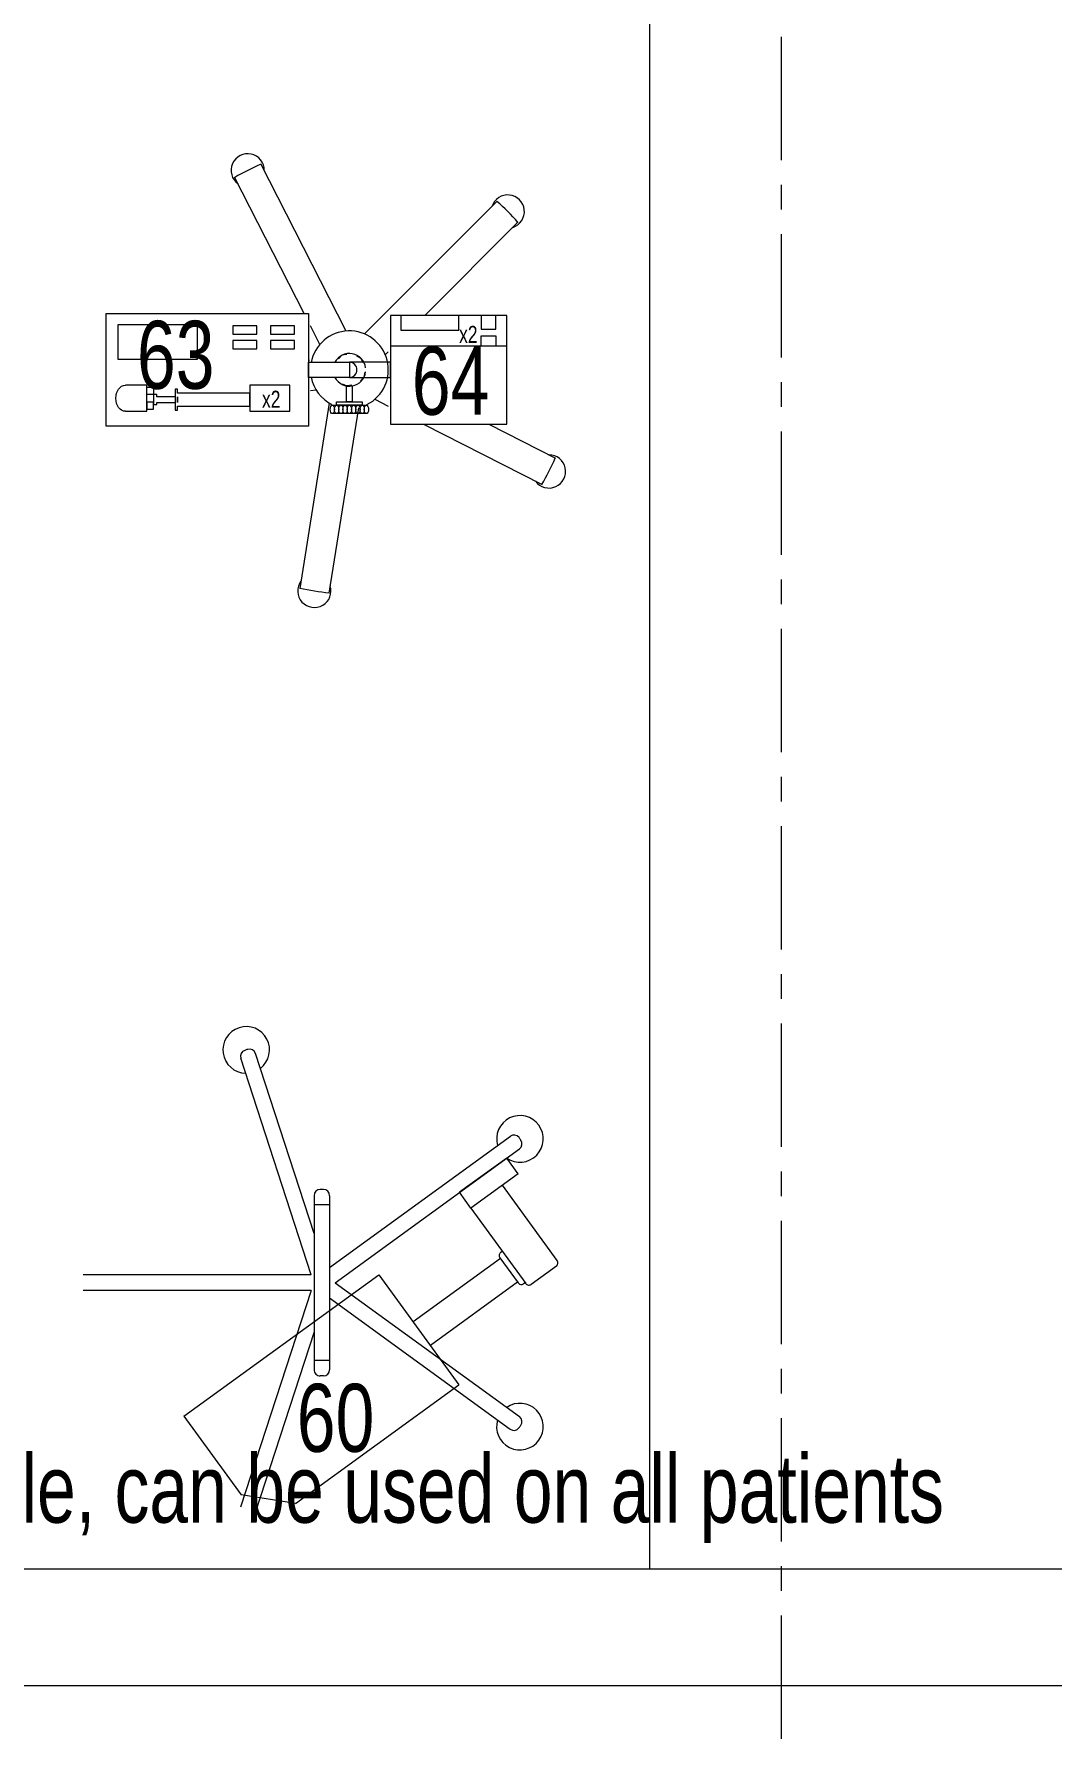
# Model space of a CAD drawing. Header units: millimetres. Extents: x 26027 to 581921, y 7230 to 233891.
# Drawn here: x 501437 to 502746, y 136536 to 138736 of the extents above; entities that cross this region are included whole.
import ezdxf

# ---------------------------------------------------------------- set-up
doc = ezdxf.new("R2010")
doc.units = ezdxf.units.MM
doc.header["$LTSCALE"] = 5
doc.linetypes.add('CENTER', pattern=[50.800000000000004, 31.75, -6.35, 6.35, -6.35])
doc.linetypes.add('HIDDEN', pattern=[9.524999999999999, 6.35, -3.175])
doc.layers.add('axes', color=9, linetype='Continuous')
for name, color, linetype, lineweight in [('Medical Equipment and Furniture', 163, 'Continuous', 0), ('Medical Equipment and Furniture1', 163, 'Continuous', 5), ('Medical Equipment and Furniture2', 42, 'Continuous', 13), ('Walls', 32, 'Continuous', 5)]:
    doc.layers.add(name, color=color, linetype=linetype, lineweight=lineweight)
doc.styles.add('X3G_ENTITY_257CFD', font='swisscl.ttf', dxfattribs={"height": 200})

# ---------------------------------------------------------------- blocks, each defined once
blk = doc.blocks.new('HF12177-P')
for p, q in [((-0.0196261050550533, -0.0070130161670328), (-0.1885364131370046, 0.225472078058198)), ((0, 0), (-0.172356073249512, 0.2372277831040526)), ((0, 0), (0.1723560732495408, 0.2372277831040623)), ((0.0196261050550586, -0.0070130161670328), (0.1885364131370282, 0.2254720780581989)), ((-0.1199999999999939, -0.0150130161670328), (-0.1199999999999957, -0.0190130161670323)), ((-0.1119999999999948, -0.0070130161670328), (0.1120000000000059, -0.0070130161670328)), ((-0.0999999999999943, -0.0070130161670336), (-0.0999999999999943, -0.0270130161670323)), ((0.1000000000000054, -0.0070130161670336), (0.1000000000000054, -0.0270130161670323)), ((0.120000000000005, -0.0150130161670319), (0.120000000000005, -0.0190130161670315)), ((-0.0631375151467193, -0.0270130161670323), (-0.2950583245726665, -0.1023686551157921)), ((-0.0099999999999945, -0.0307768353717535), (-0.2888779846851648, -0.1213897854416945)), ((-0.1119999999999965, -0.0270130161670323), (0.1120000000000059, -0.0270130161670323)), ((-0.0099999999999945, -0.0307768353717535), (-0.0099999999999945, -0.3240065014399303)), ((0.0100000000000051, -0.0307768353717535), (0.0100000000000051, -0.3240065014399303)), ((0.0100000000000051, -0.0307768353717535), (0.2888779846851794, -0.1213897854416901)), ((0.0631375151467357, -0.0270130161670315), (0.2950583245726759, -0.1023686551157867))]:
    blk.add_line(p, q)
for centre, radius, start, end in [((-0.1851523544721125, 0.2378273370610664), 0.03, 325.4712206343755, 286.5287793654765), ((0.1851523544721343, 0.2378273370610664), 0.03, 253.4712206343819, 214.5287793655101), ((-0.182064277182004, 0.2301743600765382), 0.008, 126.3732650475615, 215.9999999999981), ((1.07e-14, -0.0170130161670334), 0.315, 125.626734952441, 126.3732650475588), ((-0.1788282092045108, 0.2325255010857132), 0.008, 36.00000000000047, 125.6267349524374), ((0.1788282092045397, 0.232525501085723), 0.008, 54.37326504756317, 143.9999999999995), ((1.07e-14, -0.0170130161670334), 0.315, 53.6267349524407, 54.37326504755897), ((0.1820642771820293, 0.2301743600765391), 0.008, 323.9999999999943, 53.62673495243742), ((-0.1119999999999948, -0.0150130161670328), 0.008, 90, 180), ((-0.1119999999999965, -0.0190130161670323), 0.008, 180, 270), ((0.1120000000000059, -0.0150130161670328), 0.008, 5.0889e-12, 90), ((0.1120000000000059, -0.0190130161670323), 0.008, 270, 8.472999999999999e-12), ((-0.2995828026329743, -0.1143533693951433), 0.03, 37.47122063443059, 358.5287793655249), ((-0.2925861886176673, -0.1099771072461531), 0.008, 107.9999999999985, 197.6267349524409), ((1.07e-14, -0.0170130161670334), 0.315, 197.6267349524403, 198.3732650475586), ((-0.2913501206401641, -0.1137813333113335), 0.008, 198.3732650475597, 287.9999999999986)]:
    blk.add_arc(centre, radius, start, end)
blk = doc.blocks.new('MONITOR ARM PLAN')
at = {"color": 8, "linetype": 'HIDDEN'}
for p, q in [((0.02499999999997726, -0.4937500000000057, 2.884949923066148e-09), (0.02500000000003411, -0.1837499999999892, 2.884949923283001e-09)), ((0.02500000000003411, -0.1837499999999892, 2.884949923283001e-09), (0.1999999999999886, -0.1837499999999608, 2.939084461879983e-09)), ((0.1999999999999886, -0.4437499999999943, 2.939084461698109e-09), (0.1999999999999886, -0.1837499999999608, 2.939084461879983e-09)), ((0.1999999999999886, -0.4437499999999943, 2.939084461698109e-09), (0.1500000000000341, -0.4937499999999773, 2.923617450635419e-09)), ((0.02499999999997726, -0.4937500000000057, 2.884949923066148e-09), (0.1500000000000341, -0.4937499999999773, 2.923617450635419e-09))]:
    blk.add_line(p, q, dxfattribs=at)
at = {"layer": 'Medical Equipment and Furniture1'}
for p, q in [((0.02500000000003411, 0.03750000000000853), (-5.684341886080801e-14, 0.03750000000000853)), ((-5.684341886080801e-14, 0.03750000000000853), (0, -0.03749999999999432)), ((0.02500000000003411, 0.03750000000000853), (0.02500000000003411, -0.0374999999999801)), ((0.1450000000000387, 0.01250000000003126), (0.02500000000003411, 0.01250000000000284)), ((0.1500000000000341, 0.007499999999993179), (0.1500000000000341, -0.03249999999997044)), ((0.02500000000003411, -0.0374999999999801), (0, -0.03749999999999432)), ((0.02500000000003411, -0.0374999999999801), (0.1450000000000387, -0.03749999999996589)), ((0.09375, -0.0374999999999801), (0.09375, -0.04000000000000625)), ((0.1437500000000114, -0.03750000000002274), (0.1437500000000114, -0.03999999999999204)), ((0.0987500000000523, -0.04499999999998749), (0.1387500000000159, -0.04499999999998749)), ((0.1000000000000227, -0.04499999999998749), (0.0999999999999659, -0.183749999999975)), ((0.1375000000000455, -0.04499999999997328), (0.1374999999999886, -0.1837499999999608))]:
    blk.add_line(p, q, dxfattribs=at)
for centre, start, end in [((0.1450000000000387, 0.0075000000000216, -3.499747055762833e-09), 0, 90), ((0.09874999999999545, -0.03999999999997783), 179.9999999999968, 270), ((0.1387500000000159, -0.03999999999999204), 270, 359.9999999999968), ((0.1450000000000387, -0.03249999999998465), 270, 0)]:
    blk.add_arc(centre, 0.005, start, end, dxfattribs=at)
blk = doc.blocks.new('Syringe')
at = {"layer": 'Medical Equipment and Furniture2', "color": 254}
for points in [[(42.97385594014819, -11.52769231201985), (42.71385594014819, -11.52769231201985), (42.71385594014819, -11.38269231201985), (42.97385594014819, -11.38269231201985), (42.97385594014819, -11.52769231201985)], [(42.73841369473156, -11.50858334405179), (42.76581621522021, -11.50858334405179), (42.76581621522021, -11.47504756169225), (42.73841369473156, -11.47504756169225)], [(42.7790012545754, -11.48993886659864), (42.7790012545754, -11.48696168110014), (42.77477331199265, -11.48696168110014), (42.77477331199265, -11.50002276353294), (42.7790012545754, -11.50002276353294), (42.7790012545754, -11.49704557803444)], [(42.80225506180747, -11.48993886659864), (42.7790012545754, -11.48993886659864)], [(42.7790012545754, -11.49704557803444), (42.80225506180747, -11.49704557803444)], [(42.80552216427, -11.48510830951575), (42.80552216427, -11.48004698268532), (42.80225506180747, -11.48004698268532), (42.80225506180747, -11.50693746194775), (42.80552216427, -11.50693746194775), (42.80552216427, -11.50187613511732)], [(42.80552216427, -11.50187613511732), (42.89835531338043, -11.50187613511732), (42.89835531338043, -11.48510830951575), (42.80552216427, -11.48510830951575)], [(42.80552216427, -11.48993886659864), (42.80552216427, -11.49704557803444)], [(42.80552216427, -11.49704557803444), (42.80552216427, -11.48993886659864)], [(42.80552216427, -11.49704557803444), (42.80552216427, -11.48993886659864)]]:
    blk.add_lwpolyline(points, dxfattribs=at)
for points in [[(42.83124684384199, -11.39735652273614), (42.7289066676983, -11.39735652273614), (42.7289066676983, -11.44151191048915), (42.83124684384199, -11.44151191048915)], [(42.90729961535482, -11.39847436903248), (42.87654165908655, -11.39847436903248), (42.87654165908655, -11.40909397442593), (42.90729961535482, -11.40909397442593)], [(42.95595675588564, -11.39847436903248), (42.92519879961737, -11.39847436903248), (42.92519879961737, -11.40909397442593), (42.95595675588564, -11.40909397442593)], [(42.90729961535482, -11.41747801838315), (42.87654165908655, -11.41747801838315), (42.87654165908655, -11.42809762377659), (42.90729961535482, -11.42809762377659)], [(42.95595675588564, -11.41747801838315), (42.92519879961737, -11.41747801838315), (42.92519879961737, -11.42809762377659), (42.95595675588564, -11.42809762377659)], [(42.77477331199265, -11.48696168110014), (42.76581621522021, -11.48696168110014), (42.76581621522021, -11.47770347950299), (42.77477331199265, -11.47770347950299)], [(42.949805164632, -11.47504756169225), (42.89835531338043, -11.47504756169225), (42.89835531338043, -11.50858334405179), (42.949805164632, -11.50858334405179)], [(42.77477331199265, -11.49666922464391), (42.76581621522021, -11.49666922464391), (42.76581621522021, -11.50592742624105), (42.77477331199265, -11.50592742624105)]]:
    blk.add_lwpolyline(points, close=True, dxfattribs=at)
at = {"layer": 'Medical Equipment and Furniture2', "color": 254, "extrusion": (0, 0, -1)}
blk.add_ellipse((42.73841369473156, -11.49181545287202), major_axis=(0, 0.01676789117977024), ratio=0.7337346345725659, start_param=3.141592653589793, end_param=6.283185307179586, dxfattribs=at)
blk = doc.blocks.new('Infusion')
at = {"layer": 'Medical Equipment and Furniture2', "color": 254}
for points in [[(43.07928500095404, -11.38519231201985), (43.07928500095404, -11.52519231201985), (43.22928500095404, -11.52519231201985), (43.22928500095404, -11.38519231201985), (43.07928500095404, -11.38519231201985)], [(43.19615889373929, -11.42417166417462), (43.19615889373929, -11.41140245575496), (43.2149662019066, -11.41140245575496), (43.2149662019066, -11.42417166417462)]]:
    blk.add_lwpolyline(points, dxfattribs=at)
for points in [[(43.07928500095404, -11.38519231201985), (43.07928500095404, -11.42417166417462), (43.22928500095404, -11.42417166417462), (43.22928500095404, -11.38519231201985)], [(43.09271869881898, -11.38519231201985), (43.09271869881898, -11.40401001514759), (43.16727627938416, -11.40401001514759), (43.16727627938416, -11.38519231201985)], [(43.19615889373929, -11.38519231201985), (43.19615889373929, -11.40266582319452), (43.2149662019066, -11.40266582319452), (43.2149662019066, -11.38519231201985)]]:
    blk.add_lwpolyline(points, close=True, dxfattribs=at)
blk = doc.blocks.new('Infusion Syringe')
at = {"layer": 'Medical Equipment and Furniture1'}
for p, q in [((43.02246416823158, -11.40528214392162), (42.91270219651813, -11.18986214513194)), ((42.96830567694769, -11.38269231201986), (42.87884394859901, -11.20711378412204)), ((43.04589888626441, -11.40899383862143), (43.21685716525815, -11.23803555962775)), ((43.12344052823619, -11.38519231201985), (43.24372722294322, -11.26490561731282)), ((42.98860592031247, -11.42253378291184), (42.97649166666832, -11.39875822144347)), ((43.02344178125031, -11.43543854520794), (43.01702339333832, -11.43645511798519)), ((43.07276894394954, -11.4358638963065), (43.07664927443392, -11.43198356582212)), ((42.97526909391956, -11.44306834932974), (42.97385594014821, -11.44329217089893)), ((43.01242833492739, -11.44105017639612), (43.01702339333832, -11.43645511798519)), ((43.03565028054589, -11.43737218153609), (43.04144039192954, -11.44032239064143)), ((43.04439060103488, -11.44611250202507), (43.04144039192954, -11.44032239064143)), ((43.01749066055635, -11.4730124425036), (43.02328077193994, -11.47596265160894)), ((43.02969915985193, -11.47494607883175), (43.02328077193994, -11.47596265160894)), ((43.04071260617485, -11.46933444764358), (43.04530766458578, -11.46473938923265)), ((43.04632423736302, -11.45832100132066), (43.04530766458578, -11.46473938923265)), ((43.07910748960177, -11.45951473551412), (43.07928500095403, -11.45960518206567)), ((43.00055607816415, -11.49798411014825), (42.96273468027897, -11.73677901833304)), ((42.98377867242272, -11.48120670440682), (42.97649166666832, -11.48236085273487)), ((43.05922899965918, -11.4931568622585), (43.07664927443386, -11.50203293559338)), ((43.03808823510673, -11.5039286198197), (43.00026683722155, -11.7427235280046)), ((43.12210210990946, -11.52519231201984), (43.27464899844898, -11.60291883397196)), ((43.20580430196361, -11.52519231201984), (43.29190063743903, -11.56906058605273))]:
    blk.add_line(p, q, dxfattribs=at)
for points in [[(43.02657047055112, -11.44546958000529), (43.02657047055112, -11.4649150440344), (42.97385594014821, -11.4649150440344), (42.97385594014821, -11.44546958000529)], [(43.02657047055112, -11.44546958000529), (43.02657047055112, -11.4649150440344), (43.07928500095403, -11.4649150440344), (43.07928500095403, -11.44546958000529)], [(43.04297723967369, -11.49631761196684), (43.04297723967369, -11.50085798044978), (43.01016370142855, -11.50085798044978), (43.01016370142855, -11.49631761196684)]]:
    blk.add_lwpolyline(points, close=True, dxfattribs=at)
for points in [[(43.03023583093585, -11.475899659915), (43.03023583093585, -11.49631761196684), (43.02290511016639, -11.49631761196684), (43.02290511016639, -11.475899659915)], [(43.00462476640575, -11.50085798044978), (43.04851617469649, -11.50085798044978)], [(43.04851617469649, -11.51160316530564), (43.00462476640575, -11.51160316530564)]]:
    blk.add_lwpolyline(points, dxfattribs=at)
for centre, radius, start, end in [((42.8957730725586, -11.19848796462702), 0.021375, 359.733955549482, 234.2660444511018), ((43.02657047055112, -11.45519231201985), 0.2881060243938074, 113.2187168666233, 120.7812831336519), ((43.23029219410068, -11.25147058847028), 0.02137500000000001, 287.7339555497558, 162.2660444489412), ((43.02657047055112, -11.45519231201985), 0.2881060243938074, 41.21871686729833, 48.78128313335137), ((43.02657047055112, -11.45519231201985), 0.05007880388276364, 296.8162943433127, 169.3714442554442), ((43.02657047055112, -11.45519231201985), 0.02102924448476753, 6.82758775052605, 152.46157466306), ((43.02657047055112, -11.45519231201985), 0.02102924448476753, 207.53842533694, 353.1724122494739), ((43.02657047055112, -11.45519231201985), 0.009722732014547094, 270, 90), ((43.02657047055112, -11.45519231201985), 0.05007880388276364, 190.6285557445558, 243.1837056566872), ((43.28327481794395, -11.58598971001237), 0.02137500000000001, 215.7339555502725, 90.2660444513273), ((43.02657047055112, -11.45519231201985), 0.2881060243938074, 329.2187168668387, 336.7812831331638), ((42.98150075875026, -11.73975127316885), 0.02137500000000001, 143.7339555486883, 18.26604444929806), ((43.02657047055112, -11.45519231201985), 0.2881060243938074, 257.2187168657761, 264.7812831335469)]:
    blk.add_arc(centre, radius, start, end, dxfattribs=at)
for centre in [(43.00462476640575, -11.50623057287771), (43.01011119244214, -11.50623057287771), (43.01559761847847, -11.50623057287771), (43.02108404451479, -11.50623057287771), (43.02657047055112, -11.50623057287771), (43.03205689658745, -11.50623057287771), (43.03754332262378, -11.50623057287771), (43.04302974866016, -11.50623057287771), (43.04851617469649, -11.50623057287771)]:
    blk.add_ellipse(centre, major_axis=(-1.601640999364343e-14, -0.005372592427942437), ratio=0.510593918105976, start_param=3.141592653595631, end_param=9.424777960775216, dxfattribs=at)
for name in ['Syringe', 'Infusion']:
    blk.add_blockref(name, (0, 0), dxfattribs=at)

msp = doc.modelspace()

# ---------------------------------------------------------------- linework, layer by layer
at = {"layer": 'axes', "linetype": 'CENTER', "lineweight": 0}
msp.add_line((502398.7557827733, 120285.5886725162, -5.890049949996978e-07), (502398.7557827735, 210035.2665105276, -5.890049949996978e-07), dxfattribs=at)
at = {"layer": 'Medical Equipment and Furniture'}
msp.add_line((502228.7706974053, 139260.266489652, -8.834960656400881e-07), (502228.7706974053, 136760.266489652, -8.834960656400881e-07), dxfattribs=at)
at = {"layer": 'Walls', "elevation": -5.890273202524554e-07}
for points in [[(499698.7706974053, 136760.2664896604), (509713.7706974053, 136760.2664896604), (509714.1886947658, 141027.7466107607)], [(499698.7706974053, 136610.2664896604), (509893.7706974053, 136610.2664896601)]]:
    msp.add_lwpolyline(points, dxfattribs=at)

# ---------------------------------------------------------------- block references
at = {"layer": 'Medical Equipment and Furniture', "xscale": 1000, "yscale": 1000, "zscale": 1000}
msp.add_blockref('Infusion Syringe', (458816.3505228066, 149758.7860494014, -2.944617172317976e-07), dxfattribs=at)
at = {"layer": 'Medical Equipment and Furniture', "extrusion": (-1.926890227025498e-13, -1.394047920958279e-12, -1), "xscale": -1000, "yscale": 1000, "zscale": -1000, "rotation": 90.01496832471715}
msp.add_blockref('HF12177-P', (-501824.4703969292, 137128.670379251, 6.364473943669863e-09), dxfattribs=at)
at = {"layer": 'Medical Equipment and Furniture', "xscale": 1000, "yscale": 1000, "zscale": 1000, "rotation": 305.9850316752795}
msp.add_blockref('MONITOR ARM PLAN', (502014.991141849, 137267.0157712398, 3.567314887931161e-08), dxfattribs=at)

# ---------------------------------------------------------------- texts
at = {"layer": 'Medical Equipment and Furniture', "char_height": 87.47307164393662, "attachment_point": 2, "style": 'X3G_ENTITY_257CFD'}
for s, insert in [('63', (501619.5187075241, 138366.6631929788, -2.944617172317976e-07)), ('64', (501973.1142236865, 138333.2596817033, -2.944617172317976e-07)), ('60', (501825.1474788003, 136998.4698981571, -2.944617172317976e-07))]:
    msp.add_mtext(s, dxfattribs=dict(at, insert=insert))
at = {"layer": 'Medical Equipment and Furniture', "char_height": 21.86826791098416, "width": 20.63584914273737, "attachment_point": 2, "style": 'X3G_ENTITY_257CFD'}
for insert in [(501995.9241580265, 138360.1557977698, -2.944617172317976e-07), (501742.3740755976, 138276.720578098, -2.944617172317976e-07)]:
    msp.add_mtext('x2', dxfattribs=dict(at, insert=insert))
at = {"layer": 'Medical Equipment and Furniture', "color": 1, "insert": (501810.117280589, 136907.2777025232, -1.472514758127375e-06), "char_height": 87.47307164393663, "width": 3260.53706408931, "attachment_point": 2, "style": 'X3G_ENTITY_257CFD'}
msp.add_mtext('60 is mobile, can be used on all patients', dxfattribs=at)

doc.saveas('drawing.dxf')
